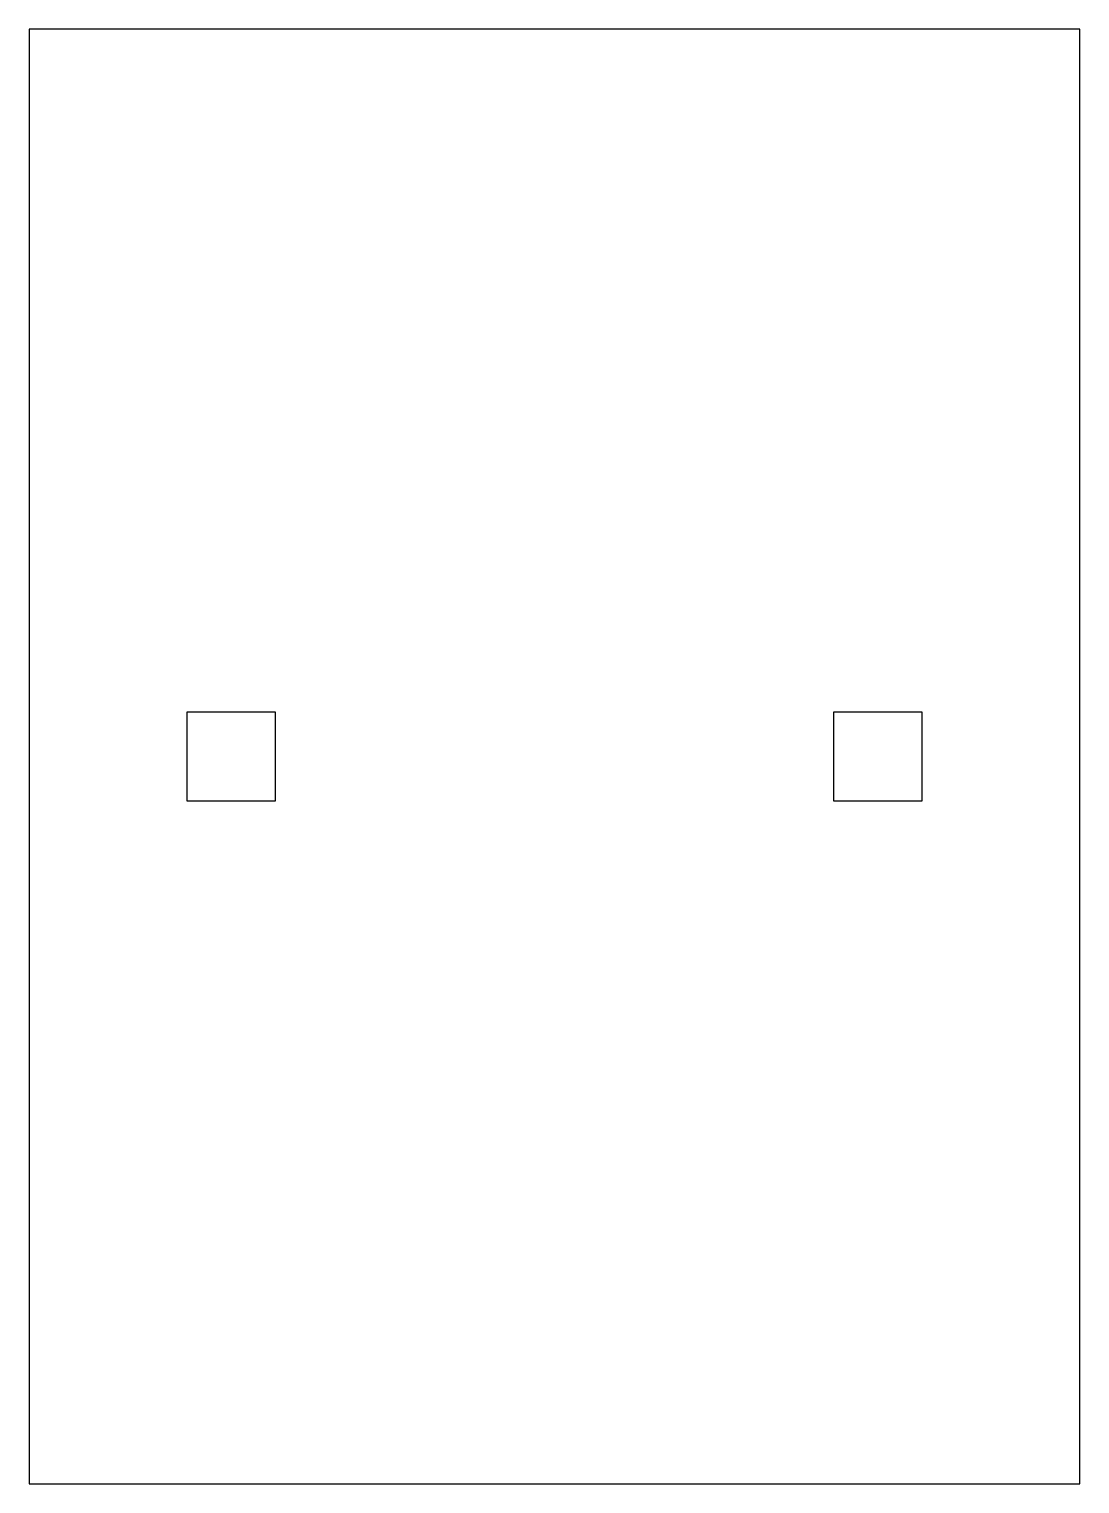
# Model space of a CAD drawing. Header units: millimetres. Extents: x 0 to 260, y -360 to 0.
import ezdxf

# ---------------------------------------------------------------- set-up
doc = ezdxf.new("R2010")
doc.units = ezdxf.units.MM

msp = doc.modelspace()

# ---------------------------------------------------------------- linework, layer by layer
at = {"color": 7, "linetype": 'Continuous', "lineweight": 25}
for p, q in [((0, 0), (0, -360)), ((260, 0), (0, 0)), ((260, -360), (260, 0)), ((61, -169), (39, -169)), ((39, -169), (39, -191)), ((61, -191), (61, -169)), ((221, -169), (199, -169)), ((199, -169), (199, -191)), ((221, -191), (221, -169)), ((39, -191), (61, -191)), ((199, -191), (221, -191)), ((0, -360), (260, -360))]:
    msp.add_line(p, q, dxfattribs=at)

doc.saveas('drawing.dxf')
